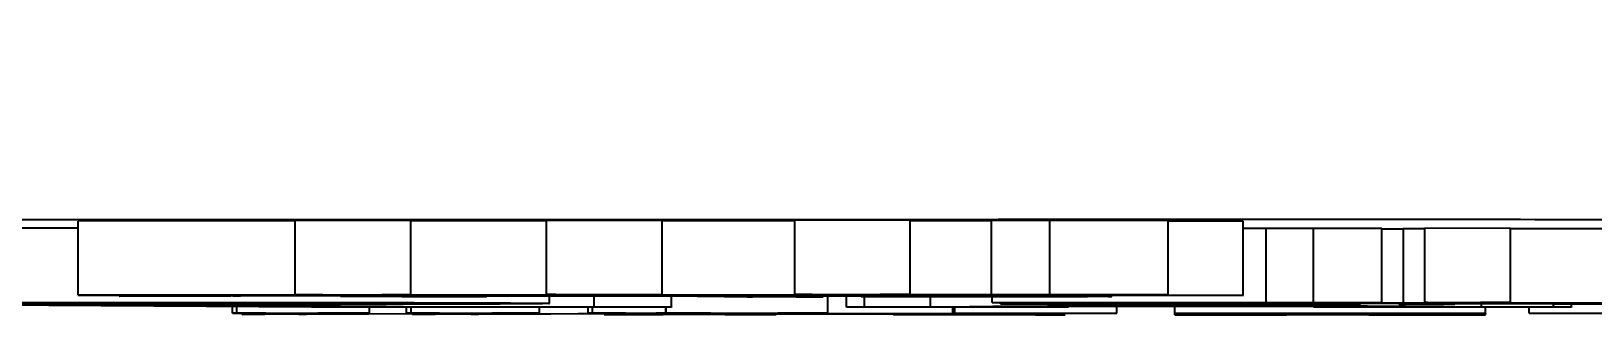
# Model space of a CAD drawing. Header units: millimetres. Extents: x 2642 to 4256, y 821 to 2003.
# Drawn here: x 3210.22 to 3231.29, y 1040.94 to 1044.77 of the extents above; entities that cross this region are included whole.
import ezdxf

# ---------------------------------------------------------------- set-up
doc = ezdxf.new("R2010")
doc.units = ezdxf.units.MM
doc.layers.add('AM_5', color=3, linetype='Continuous', lineweight=25)
doc.styles.add('SLDTEXTSTYLE1', font='txt.shx', dxfattribs={"width": 0.7, "bigfont": 'gbcbig.shx'})
doc.dimstyles.new('SLDDIMSTYLE12$0', dxfattribs={"dimtxt": 12, "dimasz": 10, "dimexe": 0, "dimexo": 0.0625, "dimgap": 0.875, "dimtad": 1, "dimdec": 1, "dimlfac": 1.8, "dimrnd": 1e-09, "dimzin": 12, "dimdsep": 46, "dimtxsty": 'SLDTEXTSTYLE1', "dimcen": 0.09, "dimdle": 8.16, "dimclrd": 3, "dimclre": 3, "dimadec": 0, "dimazin": 3, "dimtfac": 1, "dimtdec": 1, "dimtofl": 0, "dimtmove": 0, "dimatfit": 3, "dimfxl": 0, "dimfrac": 2, "dimtolj": 1, "dimlwd": 5, "dimlwe": 5, "dimarcsym": 0})

# ---------------------------------------------------------------- blocks, each defined once
blk = doc.blocks.new('*D16')
at = {"layer": 'AM_5', "color": 3, "lineweight": 5, "transparency": 16777216}
blk.add_line((3226.563, 1282.557), (3038.57, 1282.557), dxfattribs=at)
at = {"layer": 'AM_5', "color": 3, "linetype": 'Continuous', "lineweight": 5, "transparency": 16777216}
for p, q in [((3038.57, 1272.557), (3038.57, 1050.945)), ((3180.818, 1040.945), (3038.57, 1040.945))]:
    blk.add_line(p, q, dxfattribs=at)
at = {"layer": 'AM_5', "color": 3, "transparency": 16777216}
for points in [[(3036.903, 1272.557), (3040.236, 1272.557), (3038.57, 1282.557)], [(3036.903, 1050.945), (3040.236, 1050.945), (3038.57, 1040.945)]]:
    blk.add_solid(points, dxfattribs=at)
at = {"layer": 'Defpoints', "color": 0, "transparency": 16777216}
for p in [(3226.626, 1282.557), (3038.57, 1040.945), (3180.88, 1040.945)]:
    blk.add_point(p, dxfattribs=at)
at = {"layer": 'AM_5', "color": 0, "transparency": 16777216, "insert": (3031.695, 1108.227), "char_height": 12, "attachment_point": 5, "rotation": 90, "style": 'SLDTEXTSTYLE1'}
blk.add_mtext('\\A1;245', dxfattribs=at)

msp = doc.modelspace()

# ---------------------------------------------------------------- linework, layer by layer
at = {"color": 7, "linetype": 'Continuous', "lineweight": 25}
for p, q in [((3213.784, 1042.209), (3210.856, 1042.208)), ((3210.856, 1041.208), (3210.856, 1042.208)), ((3215.343, 1042.214), (3213.784, 1042.215)), ((3213.784, 1041.215), (3213.784, 1042.215)), ((3215.343, 1041.214), (3215.343, 1042.214)), ((3217.175, 1042.211), (3215.343, 1042.21)), ((3218.736, 1042.216), (3217.175, 1042.217)), ((3217.175, 1041.217), (3217.175, 1042.217)), ((3218.736, 1041.216), (3218.736, 1042.216)), ((3220.524, 1042.212), (3218.736, 1042.211)), ((3222.08, 1042.217), (3220.524, 1042.218)), ((3220.524, 1041.218), (3220.524, 1042.218)), ((3222.08, 1041.217), (3222.08, 1042.217)), ((3223.177, 1042.213), (3222.08, 1042.212)), ((3223.963, 1042.215), (3223.177, 1042.213)), ((3223.177, 1041.213), (3223.177, 1042.213)), ((3225.561, 1042.213), (3223.963, 1042.215)), ((3223.963, 1041.215), (3223.963, 1042.215)), ((3225.561, 1041.213), (3225.561, 1042.213)), ((3226.575, 1042.205), (3225.561, 1042.207)), ((3226.575, 1041.205), (3226.575, 1042.205)), ((3226.884, 1042.108), (3226.575, 1042.108)), ((3227.52, 1042.109), (3226.884, 1042.108)), ((3226.884, 1041.108), (3226.884, 1042.108)), ((3228.445, 1042.107), (3227.52, 1042.109)), ((3227.52, 1041.109), (3227.52, 1042.109)), ((3228.445, 1041.107), (3228.445, 1042.107)), ((3228.734, 1042.101), (3228.445, 1042.101)), ((3229.023, 1042.104), (3228.734, 1042.104)), ((3228.734, 1042.104), (3228.734, 1041.104)), ((3230.178, 1042.109), (3229.023, 1042.11)), ((3229.023, 1041.11), (3229.023, 1042.11)), ((3230.178, 1041.109), (3230.178, 1042.109)), ((3231.739, 1042.104), (3230.178, 1042.104)), ((3214.004, 1041.048), (3208.436, 1041.08)), ((3210.856, 1041.208), (3214.329, 1041.209)), ((3211.496, 1041.207), (3210.856, 1041.208)), ((3211.018, 1041.08), (3216.084, 1041.053)), ((3211.406, 1041.197), (3211.406, 1041.207)), ((3212.084, 1041.208), (3211.496, 1041.207)), ((3211.786, 1041.198), (3211.786, 1041.207)), ((3214.398, 1041.209), (3212.084, 1041.208)), ((3212.454, 1041.203), (3212.454, 1041.208)), ((3212.454, 1041.203), (3212.726, 1041.203)), ((3212.726, 1041.203), (3212.726, 1041.208)), ((3212.726, 1041.203), (3212.867, 1041.202)), ((3212.867, 1041.202), (3212.867, 1041.208)), ((3212.867, 1041.202), (3224.641, 1041.206)), ((3212.938, 1040.967), (3212.938, 1041.054)), ((3218.384, 1041.203), (3212.939, 1041.201)), ((3212.997, 1040.967), (3212.997, 1041.054)), ((3213.057, 1041.199), (3213.057, 1041.201)), ((3213.784, 1041.215), (3215.343, 1041.214)), ((3218.858, 1041.048), (3214.004, 1041.048)), ((3214.393, 1041.197), (3214.393, 1041.201)), ((3214.393, 1041.197), (3215.428, 1041.197)), ((3215.672, 1041.205), (3214.722, 1041.204)), ((3214.785, 1040.967), (3214.785, 1041.048)), ((3215.343, 1041.214), (3214.95, 1041.213)), ((3214.95, 1041.213), (3215.212, 1041.21)), ((3215.212, 1041.21), (3215.212, 1041.214)), ((3215.212, 1041.21), (3217.732, 1041.211)), ((3217.801, 1041.21), (3215.282, 1041.209)), ((3215.286, 1040.966), (3215.286, 1041.048)), ((3215.346, 1040.966), (3215.346, 1041.048)), ((3215.428, 1041.197), (3215.428, 1041.202)), ((3215.428, 1041.197), (3218.765, 1041.198)), ((3218.836, 1041.197), (3215.5, 1041.196)), ((3215.5, 1041.196), (3216.366, 1041.185)), ((3216.366, 1041.185), (3215.508, 1041.184)), ((3215.672, 1041.205), (3215.672, 1041.209)), ((3216.366, 1041.185), (3216.366, 1041.196)), ((3217.081, 1040.966), (3217.081, 1041.048)), ((3217.175, 1041.217), (3218.736, 1041.216)), ((3217.214, 1041.097), (3217.214, 1041.197)), ((3217.736, 1040.965), (3217.736, 1041.048)), ((3217.796, 1040.965), (3217.796, 1041.048)), ((3217.818, 1041.051), (3217.818, 1041.197)), ((3217.818, 1041.051), (3218.858, 1041.051)), ((3219.065, 1041.206), (3218.112, 1041.205)), ((3218.736, 1041.216), (3218.33, 1041.215)), ((3218.33, 1041.215), (3218.616, 1041.211)), ((3218.765, 1041.198), (3218.384, 1041.203)), ((3218.616, 1041.211), (3218.616, 1041.215)), ((3218.616, 1041.211), (3221.066, 1041.212)), ((3221.135, 1041.211), (3218.685, 1041.21)), ((3218.782, 1040.965), (3218.782, 1041.048)), ((3218.784, 1041.048), (3218.784, 1040.965)), ((3218.858, 1041.051), (3218.858, 1041.197)), ((3218.858, 1041.051), (3218.858, 1041.048)), ((3219.065, 1041.206), (3219.065, 1041.21)), ((3224.782, 1041.205), (3219.268, 1041.203)), ((3219.268, 1041.203), (3219.648, 1041.198)), ((3219.648, 1041.198), (3219.648, 1041.203)), ((3219.648, 1041.198), (3222.915, 1041.2)), ((3223.193, 1041.199), (3219.72, 1041.198)), ((3220.907, 1041.184), (3219.954, 1041.183)), ((3220.524, 1041.218), (3222.08, 1041.217)), ((3220.907, 1041.184), (3220.907, 1041.198)), ((3220.968, 1040.965), (3220.968, 1041.198)), ((3221.221, 1041.051), (3221.221, 1041.198)), ((3221.221, 1041.049), (3221.221, 1041.051)), ((3221.221, 1041.051), (3221.464, 1041.051)), ((3224.215, 1041.049), (3221.221, 1041.049)), ((3221.418, 1041.19), (3221.418, 1041.198)), ((3221.477, 1041.189), (3221.418, 1041.19)), ((3222.409, 1041.208), (3221.461, 1041.206)), ((3221.464, 1041.051), (3221.464, 1041.189)), ((3222.08, 1041.217), (3221.677, 1041.216)), ((3221.677, 1041.216), (3221.952, 1041.212)), ((3221.952, 1041.212), (3221.952, 1041.216)), ((3221.952, 1041.212), (3223.177, 1041.213)), ((3225.561, 1041.213), (3222.021, 1041.211)), ((3222.354, 1041.052), (3222.354, 1041.199)), ((3222.354, 1041.052), (3225.506, 1041.079)), ((3222.409, 1041.208), (3222.409, 1041.212)), ((3222.658, 1040.964), (3222.658, 1041.049)), ((3222.685, 1040.964), (3222.685, 1041.049)), ((3222.915, 1041.2), (3222.915, 1041.204)), ((3222.915, 1041.2), (3223.411, 1041.201)), ((3223.177, 1041.213), (3223.963, 1041.215)), ((3223.186, 1041.108), (3223.186, 1041.199)), ((3223.706, 1041.107), (3223.186, 1041.108)), ((3223.186, 1041.108), (3226.884, 1041.108)), ((3223.822, 1041.191), (3223.193, 1041.199)), ((3223.972, 1041.06), (3223.244, 1041.054)), ((3223.301, 1041.09), (3223.301, 1041.108)), ((3223.937, 1041.087), (3223.301, 1041.09)), ((3223.411, 1041.201), (3223.411, 1041.205)), ((3223.411, 1041.201), (3224.654, 1041.2)), ((3223.417, 1041.1), (3223.417, 1041.107)), ((3223.937, 1041.099), (3223.417, 1041.1)), ((3223.417, 1041.1), (3225.382, 1041.1)), ((3223.963, 1041.215), (3225.561, 1041.213)), ((3227.607, 1041.06), (3223.972, 1041.06)), ((3223.972, 1041.051), (3223.972, 1041.06)), ((3223.972, 1041.051), (3224.215, 1041.051)), ((3224.654, 1041.2), (3224.122, 1041.199)), ((3224.122, 1041.199), (3224.752, 1041.191)), ((3225.83, 1041.076), (3224.134, 1041.062)), ((3224.134, 1041.062), (3227.526, 1041.062)), ((3224.169, 1041.201), (3224.782, 1041.205)), ((3224.169, 1041.201), (3224.169, 1041.205)), ((3224.4, 1041.201), (3224.169, 1041.201)), ((3224.215, 1041.051), (3224.215, 1041.06)), ((3224.215, 1041.051), (3224.215, 1041.049)), ((3224.641, 1041.206), (3224.641, 1041.212)), ((3224.641, 1041.206), (3225.124, 1041.208)), ((3224.752, 1041.191), (3224.752, 1041.205)), ((3224.798, 1041.19), (3224.798, 1041.212)), ((3224.869, 1040.964), (3224.869, 1041.06)), ((3225.382, 1041.107), (3225.093, 1041.107)), ((3225.124, 1041.208), (3225.124, 1041.213)), ((3225.124, 1041.208), (3226.575, 1041.205)), ((3225.382, 1041.099), (3225.324, 1041.099)), ((3225.382, 1041.1), (3225.382, 1041.107)), ((3225.382, 1041.091), (3225.382, 1041.099)), ((3225.506, 1041.079), (3226.717, 1041.08)), ((3225.653, 1040.964), (3225.653, 1041.06)), ((3225.911, 1041.076), (3225.83, 1041.076)), ((3227.526, 1041.062), (3225.911, 1041.076)), ((3228.445, 1041.107), (3226.133, 1041.107)), ((3226.133, 1041.107), (3226.133, 1041.1)), ((3226.133, 1041.1), (3226.769, 1041.1)), ((3228.098, 1041.099), (3226.133, 1041.099)), ((3226.133, 1041.099), (3226.133, 1041.092)), ((3226.133, 1041.092), (3228.098, 1041.093)), ((3226.717, 1041.08), (3226.717, 1041.099)), ((3226.717, 1041.08), (3229.788, 1041.053)), ((3226.769, 1041.1), (3226.769, 1041.107)), ((3226.769, 1041.1), (3227.289, 1041.101)), ((3226.884, 1041.108), (3227.52, 1041.109)), ((3227.289, 1041.101), (3227.289, 1041.107)), ((3227.289, 1041.101), (3228.098, 1041.099)), ((3227.52, 1041.109), (3228.445, 1041.107)), ((3227.523, 1041.051), (3227.523, 1041.06)), ((3227.523, 1041.049), (3227.523, 1041.051)), ((3227.523, 1041.051), (3227.847, 1041.051)), ((3231.002, 1041.049), (3227.523, 1041.049)), ((3228.413, 1041.053), (3227.607, 1041.06)), ((3227.847, 1041.051), (3227.847, 1041.058)), ((3228.098, 1041.101), (3228.098, 1041.107)), ((3228.618, 1041.099), (3228.098, 1041.101)), ((3228.098, 1041.101), (3235.091, 1041.101)), ((3228.098, 1041.099), (3228.098, 1041.101)), ((3228.098, 1041.093), (3228.098, 1041.099)), ((3228.098, 1041.093), (3228.156, 1041.093)), ((3228.156, 1041.1), (3228.156, 1041.093)), ((3228.734, 1041.094), (3228.676, 1041.097)), ((3228.676, 1041.097), (3229.427, 1041.096)), ((3228.676, 1041.083), (3228.676, 1041.097)), ((3228.676, 1041.083), (3228.734, 1041.086)), ((3229.427, 1041.084), (3228.676, 1041.083)), ((3229.427, 1041.102), (3228.734, 1041.104)), ((3228.734, 1041.104), (3229.08, 1041.104)), ((3228.734, 1041.086), (3228.734, 1041.094)), ((3229.023, 1041.11), (3230.178, 1041.109)), ((3229.89, 1041.103), (3229.427, 1041.102)), ((3229.427, 1041.096), (3229.427, 1041.102)), ((3229.427, 1041.096), (3231.103, 1041.096)), ((3230.756, 1041.096), (3229.427, 1041.096)), ((3229.427, 1041.096), (3229.427, 1041.084)), ((3230.178, 1041.109), (3229.774, 1041.108)), ((3229.774, 1041.108), (3229.774, 1041.104)), ((3229.774, 1041.104), (3231.797, 1041.104)), ((3229.788, 1041.053), (3229.788, 1041.096)), ((3229.844, 1040.964), (3229.844, 1041.049)), ((3234.744, 1041.103), (3229.89, 1041.103)), ((3231.392, 1041.1), (3230.005, 1041.1)), ((3230.433, 1040.964), (3230.433, 1041.049)), ((3230.756, 1041.085), (3230.756, 1041.096)), ((3231.45, 1041.086), (3230.756, 1041.085)), ((3230.759, 1041.051), (3230.759, 1041.085)), ((3230.759, 1041.051), (3231.002, 1041.051)), ((3231.002, 1041.051), (3231.002, 1041.086)), ((3231.002, 1041.051), (3231.002, 1041.049)), ((3231.103, 1041.096), (3231.392, 1041.1)), ((3231.103, 1041.096), (3231.103, 1041.1)), ((3212.938, 1040.967), (3212.997, 1040.967)), ((3213.142, 1040.967), (3212.938, 1040.967)), ((3212.997, 1040.967), (3214.785, 1040.967)), ((3213.067, 1040.948), (3213.067, 1040.967)), ((3213.067, 1040.948), (3213.371, 1040.966)), ((3213.373, 1040.948), (3213.067, 1040.948)), ((3215.479, 1040.959), (3213.373, 1040.948)), ((3214.086, 1040.965), (3213.831, 1040.953)), ((3213.831, 1040.953), (3213.934, 1040.953)), ((3213.934, 1040.953), (3215.61, 1040.962)), ((3213.934, 1040.953), (3213.934, 1040.958)), ((3214.725, 1040.966), (3214.571, 1040.966)), ((3214.785, 1040.967), (3214.725, 1040.966)), ((3215.44, 1040.966), (3215.286, 1040.966)), ((3215.286, 1040.966), (3215.346, 1040.966)), ((3215.346, 1040.966), (3217.081, 1040.966)), ((3215.365, 1040.947), (3215.581, 1040.959)), ((3215.365, 1040.947), (3215.365, 1040.958)), ((3215.671, 1040.947), (3215.365, 1040.947)), ((3215.581, 1040.959), (3215.479, 1040.959)), ((3215.61, 1040.962), (3215.719, 1040.965)), ((3218.568, 1040.963), (3215.671, 1040.947)), ((3216.434, 1040.964), (3216.159, 1040.952)), ((3216.159, 1040.952), (3216.261, 1040.952)), ((3216.261, 1040.952), (3218.202, 1040.963)), ((3216.261, 1040.952), (3216.261, 1040.957)), ((3217.022, 1040.965), (3216.869, 1040.965)), ((3217.081, 1040.966), (3217.022, 1040.965)), ((3217.89, 1040.965), (3217.736, 1040.965)), ((3217.736, 1040.965), (3217.796, 1040.965)), ((3217.796, 1040.965), (3218.782, 1040.965)), ((3217.953, 1040.946), (3217.953, 1040.96)), ((3217.953, 1040.946), (3217.982, 1040.947)), ((3220.242, 1040.945), (3217.953, 1040.946)), ((3217.982, 1040.947), (3217.982, 1040.96)), ((3217.982, 1040.947), (3218.242, 1040.947)), ((3218.202, 1040.963), (3218.249, 1040.964)), ((3218.242, 1040.947), (3218.242, 1040.961)), ((3218.747, 1040.947), (3219.396, 1040.963)), ((3218.782, 1040.965), (3218.784, 1040.965)), ((3218.784, 1040.965), (3220.968, 1040.965)), ((3219.268, 1040.964), (3219.063, 1040.964)), ((3219.27, 1040.964), (3219.268, 1040.964)), ((3219.911, 1040.955), (3219.579, 1040.947)), ((3219.579, 1040.947), (3219.584, 1040.947)), ((3222.979, 1040.955), (3219.911, 1040.955)), ((3220.228, 1040.963), (3219.938, 1040.956)), ((3219.938, 1040.956), (3223.006, 1040.955)), ((3220.011, 1040.946), (3220.011, 1040.955)), ((3220.011, 1040.946), (3220.271, 1040.946)), ((3220.271, 1040.946), (3220.242, 1040.945)), ((3220.271, 1040.946), (3220.271, 1040.955)), ((3220.941, 1040.964), (3220.733, 1040.964)), ((3220.968, 1040.965), (3220.941, 1040.964)), ((3221.854, 1040.945), (3221.854, 1040.955)), ((3221.854, 1040.945), (3221.883, 1040.946)), ((3224.143, 1040.945), (3221.854, 1040.945)), ((3221.883, 1040.946), (3221.883, 1040.955)), ((3221.883, 1040.946), (3222.143, 1040.946)), ((3222.143, 1040.946), (3222.143, 1040.955)), ((3222.648, 1040.947), (3222.979, 1040.955)), ((3222.648, 1040.947), (3222.648, 1040.955)), ((3222.866, 1040.963), (3222.658, 1040.964)), ((3222.658, 1040.964), (3222.685, 1040.964)), ((3222.685, 1040.964), (3224.869, 1040.964)), ((3223.006, 1040.955), (3223.297, 1040.963)), ((3224.129, 1040.962), (3223.48, 1040.946)), ((3223.48, 1040.946), (3223.485, 1040.946)), ((3223.912, 1040.945), (3223.912, 1040.957)), ((3223.912, 1040.945), (3224.172, 1040.945)), ((3224.172, 1040.945), (3224.143, 1040.945)), ((3224.842, 1040.963), (3224.634, 1040.963)), ((3224.869, 1040.964), (3224.842, 1040.963)), ((3225.653, 1040.963), (3225.653, 1040.964)), ((3225.653, 1040.964), (3229.844, 1040.964)), ((3226.849, 1040.963), (3225.653, 1040.963)), ((3225.653, 1040.945), (3225.653, 1040.963)), ((3229.844, 1040.945), (3225.653, 1040.945)), ((3225.653, 1040.945), (3225.653, 1040.945)), ((3225.653, 1040.945), (3226.849, 1040.945)), ((3226.849, 1040.945), (3226.849, 1040.963)), ((3227.317, 1040.946), (3227.317, 1040.962)), ((3228.18, 1040.962), (3228.18, 1040.946)), ((3229.844, 1040.963), (3228.648, 1040.963)), ((3228.648, 1040.945), (3228.648, 1040.963)), ((3228.648, 1040.945), (3229.844, 1040.945)), ((3229.844, 1040.964), (3229.844, 1040.963)), ((3229.844, 1040.945), (3229.844, 1040.963)), ((3229.844, 1040.945), (3229.844, 1040.945)), ((3230.47, 1040.963), (3230.433, 1040.964)), ((3230.433, 1040.964), (3232.854, 1040.964)), ((3230.778, 1040.963), (3230.47, 1040.963)), ((3232.142, 1040.947), (3231.29, 1040.963))]:
    msp.add_line(p, q, dxfattribs=at)
for points, knots in [([(3158.344, 1042.088), (3158.392, 1042.091), (3158.498, 1042.099), (3159.368, 1042.112), (3160.849, 1042.126), (3163.024, 1042.139), (3165.855, 1042.153), (3169.369, 1042.165), (3173.523, 1042.178), (3178.266, 1042.189), (3183.528, 1042.199), (3189.219, 1042.208), (3195.242, 1042.215), (3201.465, 1042.221), (3207.831, 1042.226), (3214.183, 1042.229), (3220.522, 1042.231), (3226.789, 1042.232), (3233.057, 1042.231), (3239.395, 1042.229), (3245.748, 1042.226), (3252.114, 1042.221), (3258.337, 1042.215), (3264.36, 1042.208), (3270.051, 1042.199), (3275.313, 1042.189), (3280.056, 1042.178), (3284.21, 1042.165), (3287.724, 1042.153), (3290.555, 1042.139), (3292.73, 1042.126), (3294.211, 1042.112), (3295.083, 1042.099), (3295.189, 1042.091), (3295.237, 1042.088)], [0, 0, 0, 0, 0.023828, 0.053273, 0.084485, 0.115699, 0.147957, 0.180726, 0.213842, 0.247136, 0.28043, 0.313546, 0.346314, 0.378573, 0.409785, 0.440999, 0.470442, 0.499888, 0.529332, 0.558778, 0.58999, 0.621203, 0.653462, 0.68623, 0.719347, 0.752641, 0.785934, 0.819051, 0.851819, 0.884078, 0.915289, 0.946503, 0.975948, 1, 1, 1, 1]), ([(3210.856, 1042.112), (3210.749, 1042.112), (3210.329, 1042.112), (3209.888, 1042.112), (3209.56, 1042.112)], [0, 0, 0, 0, 0.254888, 1, 1, 1, 1]), ([(3207.936, 1041.11), (3208.605, 1041.11), (3209.95, 1041.11), (3211.759, 1041.108), (3213.079, 1041.106), (3214.002, 1041.102), (3214.309, 1041.099), (3214.332, 1041.097), (3214.338, 1041.096)], [0, 0, 0, 0, 0.196061, 0.394111, 0.547436, 0.700125, 0.928087, 1, 1, 1, 1]), ([(3214.338, 1041.096), (3214.307, 1041.095), (3214.246, 1041.092), (3213.563, 1041.088), (3212.216, 1041.085), (3210.531, 1041.083), (3209.183, 1041.083), (3208.405, 1041.083), (3208.282, 1041.083)], [0, 0, 0, 0, 0.200351, 0.402646, 0.59747, 0.766762, 0.96323, 1, 1, 1, 1]), ([(3208.886, 1041.112), (3209.554, 1041.112), (3210.789, 1041.112), (3212.557, 1041.111), (3214.22, 1041.11), (3215.739, 1041.107), (3216.884, 1041.103), (3217.192, 1041.1), (3217.211, 1041.098), (3217.214, 1041.097)], [0, 0, 0, 0, 0.160365, 0.296332, 0.431737, 0.589347, 0.747826, 0.949128, 1, 1, 1, 1]), ([(3217.214, 1041.097), (3217.188, 1041.096), (3217.127, 1041.092), (3216.343, 1041.088), (3214.632, 1041.084), (3212.783, 1041.081), (3211.504, 1041.081), (3211.018, 1041.08)], [0, 0, 0, 0, 0.183074, 0.416875, 0.642834, 0.864166, 1, 1, 1, 1]), ([(3211.406, 1041.197), (3211.41, 1041.197), (3211.422, 1041.198), (3211.592, 1041.198), (3211.725, 1041.198), (3211.786, 1041.198)], [0, 0, 0, 0, 0.206018, 0.636041, 1, 1, 1, 1]), ([(3212.102, 1041.196), (3212.021, 1041.196), (3211.871, 1041.196), (3211.661, 1041.196), (3211.52, 1041.197), (3211.429, 1041.197), (3211.411, 1041.197), (3211.406, 1041.197)], [0, 0, 0, 0, 0.281585, 0.522569, 0.762523, 0.925805, 1, 1, 1, 1]), ([(3211.786, 1041.198), (3211.913, 1041.199), (3212.255, 1041.2), (3212.401, 1041.202), (3212.439, 1041.203), (3212.454, 1041.203)], [0, 0, 0, 0, 0.268239, 0.722981, 1, 1, 1, 1]), ([(3213.009, 1041.198), (3212.982, 1041.198), (3212.929, 1041.197), (3212.664, 1041.197), (3212.394, 1041.197), (3212.156, 1041.196), (3212.102, 1041.196)], [0, 0, 0, 0, 0.194719, 0.390632, 0.863045, 1, 1, 1, 1]), ([(3212.939, 1041.201), (3212.993, 1041.2), (3213.062, 1041.2), (3213.04, 1041.199), (3213.035, 1041.199)], [0, 0, 0, 0, 0.784657, 1, 1, 1, 1]), ([(3214.329, 1041.209), (3214.27, 1041.21), (3214.16, 1041.211), (3213.981, 1041.213), (3213.85, 1041.215), (3213.784, 1041.215)], [0, 0, 0, 0, 0.361759, 0.680808, 1, 1, 1, 1]), ([(3215.508, 1041.184), (3215.415, 1041.185), (3215.229, 1041.188), (3214.871, 1041.193), (3214.564, 1041.196), (3214.393, 1041.197)], [0, 0, 0, 0, 0.307881, 0.615778, 1, 1, 1, 1]), ([(3214.722, 1041.204), (3214.684, 1041.204), (3214.623, 1041.206), (3214.507, 1041.207), (3214.434, 1041.208), (3214.398, 1041.209)], [0, 0, 0, 0, 0.437947, 0.718933, 1, 1, 1, 1]), ([(3215.282, 1041.209), (3215.312, 1041.209), (3215.373, 1041.208), (3215.496, 1041.207), (3215.604, 1041.206), (3215.672, 1041.205)], [0, 0, 0, 0, 0.267337, 0.534687, 1, 1, 1, 1]), ([(3216.084, 1041.053), (3216.255, 1041.053), (3216.519, 1041.052), (3217.192, 1041.051), (3217.597, 1041.051), (3217.818, 1041.051)], [0, 0, 0, 0, 0.454509, 0.703285, 1, 1, 1, 1]), ([(3217.732, 1041.211), (3217.674, 1041.211), (3217.562, 1041.213), (3217.377, 1041.215), (3217.242, 1041.216), (3217.175, 1041.217)], [0, 0, 0, 0, 0.353076, 0.676475, 1, 1, 1, 1]), ([(3218.112, 1041.205), (3218.069, 1041.206), (3218.004, 1041.207), (3217.892, 1041.209), (3217.831, 1041.209), (3217.801, 1041.21)], [0, 0, 0, 0, 0.499817, 0.749886, 1, 1, 1, 1]), ([(3218.685, 1041.21), (3218.715, 1041.21), (3218.776, 1041.209), (3218.893, 1041.208), (3218.999, 1041.207), (3219.065, 1041.206)], [0, 0, 0, 0, 0.278089, 0.556193, 1, 1, 1, 1]), ([(3219.954, 1041.183), (3219.856, 1041.184), (3219.662, 1041.187), (3219.279, 1041.192), (3219.001, 1041.195), (3218.836, 1041.197)], [0, 0, 0, 0, 0.289421, 0.578839, 1, 1, 1, 1]), ([(3219.72, 1041.198), (3219.836, 1041.196), (3220.067, 1041.193), (3220.444, 1041.189), (3220.742, 1041.186), (3220.907, 1041.184)], [0, 0, 0, 0, 0.3079389, 0.6158743, 1, 1, 1, 1]), ([(3221.066, 1041.212), (3221.007, 1041.213), (3220.897, 1041.214), (3220.717, 1041.216), (3220.588, 1041.217), (3220.524, 1041.218)], [0, 0, 0, 0, 0.361832, 0.680859, 1, 1, 1, 1]), ([(3221.461, 1041.206), (3221.421, 1041.207), (3221.356, 1041.208), (3221.241, 1041.21), (3221.171, 1041.211), (3221.135, 1041.211)], [0, 0, 0, 0, 0.437841, 0.718884, 1, 1, 1, 1]), ([(3221.418, 1041.19), (3221.751, 1041.19), (3222.324, 1041.19), (3222.979, 1041.19), (3223.382, 1041.19), (3223.59, 1041.19), (3223.732, 1041.19), (3223.81, 1041.19), (3223.841, 1041.191), (3223.829, 1041.191), (3223.822, 1041.191)], [0, 0, 0, 0, 0.358025, 0.615683, 0.704922, 0.795041, 0.841826, 0.888488, 0.9407, 1, 1, 1, 1]), ([(3221.464, 1041.051), (3221.587, 1041.051), (3221.797, 1041.051), (3222.054, 1041.051), (3222.238, 1041.052), (3222.313, 1041.052), (3222.345, 1041.052), (3222.354, 1041.052)], [0, 0, 0, 0, 0.268165, 0.456817, 0.645375, 0.906381, 1, 1, 1, 1]), ([(3223.688, 1041.187), (3223.657, 1041.187), (3223.593, 1041.187), (3223.235, 1041.188), (3222.528, 1041.188), (3221.873, 1041.189), (3221.477, 1041.189)], [0, 0, 0, 0, 0.10724, 0.21472, 0.525104, 1, 1, 1, 1]), ([(3222.021, 1041.211), (3222.051, 1041.211), (3222.109, 1041.21), (3222.232, 1041.209), (3222.34, 1041.208), (3222.409, 1041.208)], [0, 0, 0, 0, 0.267397, 0.53481, 1, 1, 1, 1]), ([(3223.244, 1041.054), (3223.233, 1041.054), (3223.212, 1041.054), (3223.179, 1041.053), (3223.169, 1041.053), (3223.163, 1041.053)], [0, 0, 0, 0, 0.2502199, 0.5005081, 1, 1, 1, 1]), ([(3223.163, 1041.053), (3223.172, 1041.052), (3223.186, 1041.052), (3223.264, 1041.051), (3223.361, 1041.051), (3223.515, 1041.051), (3223.726, 1041.051), (3223.887, 1041.051), (3223.972, 1041.051)], [0, 0, 0, 0, 0.284135, 0.450473, 0.560568, 0.671794, 0.825494, 1, 1, 1, 1]), ([(3223.301, 1041.09), (3223.65, 1041.09), (3224.173, 1041.09), (3224.865, 1041.091), (3225.209, 1041.091), (3225.382, 1041.091)], [0, 0, 0, 0, 0.499885, 0.749929, 1, 1, 1, 1]), ([(3224.752, 1041.191), (3224.778, 1041.191), (3224.83, 1041.19), (3224.689, 1041.189), (3224.33, 1041.188), (3223.941, 1041.187), (3223.688, 1041.187)], [0, 0, 0, 0, 0.211302, 0.416468, 0.621501, 1, 1, 1, 1]), ([(3225.093, 1041.107), (3224.926, 1041.107), (3224.61, 1041.107), (3224.145, 1041.107), (3223.853, 1041.107), (3223.706, 1041.107)], [0, 0, 0, 0, 0.35686, 0.67714, 1, 1, 1, 1]), ([(3225.324, 1041.099), (3225.157, 1041.099), (3224.841, 1041.099), (3224.376, 1041.099), (3224.084, 1041.099), (3223.937, 1041.099)], [0, 0, 0, 0, 0.35686, 0.67714, 1, 1, 1, 1]), ([(3228.156, 1041.093), (3227.559, 1041.092), (3226.539, 1041.091), (3225.074, 1041.089), (3224.318, 1041.088), (3223.937, 1041.087)], [0, 0, 0, 0, 0.41234, 0.704495, 1, 1, 1, 1]), ([(3226.575, 1041.205), (3226.358, 1041.205), (3225.883, 1041.205), (3225.151, 1041.203), (3224.692, 1041.202), (3224.4, 1041.201)], [0, 0, 0, 0, 0.234297, 0.511813, 1, 1, 1, 1]), ([(3227.847, 1041.051), (3227.933, 1041.051), (3228.074, 1041.051), (3228.242, 1041.051), (3228.35, 1041.051), (3228.423, 1041.051), (3228.474, 1041.051), (3228.487, 1041.052), (3228.494, 1041.052)], [0, 0, 0, 0, 0.25713, 0.418126, 0.515419, 0.613557, 0.771961, 1, 1, 1, 1]), ([(3228.494, 1041.052), (3228.493, 1041.052), (3228.49, 1041.052), (3228.475, 1041.053), (3228.438, 1041.053), (3228.413, 1041.053)], [0, 0, 0, 0, 0.25103, 0.502225, 1, 1, 1, 1]), ([(3230.005, 1041.1), (3229.838, 1041.1), (3229.522, 1041.1), (3229.057, 1041.1), (3228.765, 1041.099), (3228.618, 1041.099)], [0, 0, 0, 0, 0.35686, 0.67714, 1, 1, 1, 1]), ([(3229.079, 1041.105), (3229.077, 1041.105), (3229.075, 1041.106), (3229.059, 1041.108), (3229.035, 1041.109), (3229.023, 1041.11)], [0, 0, 0, 0, 0.333361, 0.666606, 1, 1, 1, 1]), ([(3229.788, 1041.053), (3229.83, 1041.052), (3229.914, 1041.052), (3230.1, 1041.051), (3230.361, 1041.051), (3230.587, 1041.051), (3230.722, 1041.051), (3230.759, 1041.051)], [0, 0, 0, 0, 0.25387, 0.509596, 0.715202, 0.920342, 1, 1, 1, 1]), ([(3213.371, 1040.966), (3213.383, 1040.966), (3213.399, 1040.966), (3213.351, 1040.966), (3213.293, 1040.966), (3213.218, 1040.966), (3213.166, 1040.966), (3213.142, 1040.967)], [0, 0, 0, 0, 0.409045, 0.568709, 0.729731, 0.871998, 1, 1, 1, 1]), ([(3214.571, 1040.966), (3214.507, 1040.966), (3214.407, 1040.966), (3214.275, 1040.966), (3214.187, 1040.966), (3214.12, 1040.966), (3214.098, 1040.965), (3214.086, 1040.965)], [0, 0, 0, 0, 0.286948, 0.445283, 0.603611, 0.766841, 1, 1, 1, 1]), ([(3215.719, 1040.965), (3215.726, 1040.965), (3215.738, 1040.965), (3215.681, 1040.965), (3215.584, 1040.965), (3215.485, 1040.966), (3215.44, 1040.966)], [0, 0, 0, 0, 0.280717, 0.477013, 0.764436, 1, 1, 1, 1]), ([(3216.869, 1040.965), (3216.823, 1040.965), (3216.746, 1040.965), (3216.639, 1040.965), (3216.563, 1040.965), (3216.49, 1040.965), (3216.455, 1040.964), (3216.438, 1040.964), (3216.434, 1040.964)], [0, 0, 0, 0, 0.219728, 0.360437, 0.501962, 0.629609, 0.910972, 1, 1, 1, 1]), ([(3218.244, 1040.964), (3218.244, 1040.964), (3218.242, 1040.964), (3218.2, 1040.964), (3218.121, 1040.964), (3218.015, 1040.964), (3217.931, 1040.965), (3217.89, 1040.965)], [0, 0, 0, 0, 0.063168, 0.286153, 0.501453, 0.758451, 1, 1, 1, 1]), ([(3218.242, 1040.947), (3218.335, 1040.947), (3218.464, 1040.947), (3218.614, 1040.947), (3218.689, 1040.947), (3218.733, 1040.947), (3218.743, 1040.947), (3218.747, 1040.947)], [0, 0, 0, 0, 0.3758207, 0.5238074, 0.6720575, 0.8532035, 1, 1, 1, 1]), ([(3219.063, 1040.964), (3219.007, 1040.964), (3218.901, 1040.964), (3218.755, 1040.964), (3218.642, 1040.964), (3218.593, 1040.963), (3218.568, 1040.963)], [0, 0, 0, 0, 0.2469872, 0.468153, 0.7284619, 1, 1, 1, 1]), ([(3219.396, 1040.963), (3219.396, 1040.963), (3219.398, 1040.964), (3219.367, 1040.964), (3219.315, 1040.964), (3219.28, 1040.964), (3219.27, 1040.964)], [0, 0, 0, 0, 0.177122, 0.589108, 0.884827, 1, 1, 1, 1]), ([(3219.59, 1040.947), (3219.603, 1040.947), (3219.629, 1040.947), (3219.713, 1040.946), (3219.84, 1040.946), (3219.947, 1040.946), (3220.011, 1040.946)], [0, 0, 0, 0, 0.204883, 0.408937, 0.643499, 1, 1, 1, 1]), ([(3220.733, 1040.964), (3220.664, 1040.964), (3220.548, 1040.964), (3220.405, 1040.964), (3220.313, 1040.964), (3220.25, 1040.963), (3220.236, 1040.963), (3220.228, 1040.963)], [0, 0, 0, 0, 0.290077, 0.48445, 0.638173, 0.79153, 1, 1, 1, 1]), ([(3222.143, 1040.946), (3222.236, 1040.946), (3222.365, 1040.946), (3222.515, 1040.946), (3222.59, 1040.946), (3222.634, 1040.946), (3222.644, 1040.947), (3222.648, 1040.947)], [0, 0, 0, 0, 0.375821, 0.523807, 0.672057, 0.853203, 1, 1, 1, 1]), ([(3223.294, 1040.963), (3223.294, 1040.963), (3223.296, 1040.963), (3223.257, 1040.963), (3223.195, 1040.963), (3223.08, 1040.963), (3222.965, 1040.963), (3222.882, 1040.963), (3222.866, 1040.963)], [0, 0, 0, 0, 0.132198, 0.30903, 0.458399, 0.607839, 0.921168, 1, 1, 1, 1]), ([(3223.491, 1040.946), (3223.504, 1040.946), (3223.53, 1040.946), (3223.614, 1040.946), (3223.741, 1040.946), (3223.848, 1040.945), (3223.912, 1040.945)], [0, 0, 0, 0, 0.204883, 0.408937, 0.643499, 1, 1, 1, 1]), ([(3224.634, 1040.963), (3224.565, 1040.963), (3224.449, 1040.963), (3224.306, 1040.963), (3224.214, 1040.963), (3224.151, 1040.963), (3224.137, 1040.962), (3224.129, 1040.962)], [0, 0, 0, 0, 0.290077, 0.48445, 0.638173, 0.79153, 1, 1, 1, 1]), ([(3227.317, 1040.962), (3227.314, 1040.962), (3227.309, 1040.962), (3227.25, 1040.963), (3227.172, 1040.963), (3227.036, 1040.963), (3226.925, 1040.963), (3226.849, 1040.963)], [0, 0, 0, 0, 0.250411, 0.398556, 0.54744, 0.686236, 1, 1, 1, 1]), ([(3226.849, 1040.945), (3226.938, 1040.945), (3227.063, 1040.945), (3227.205, 1040.946), (3227.278, 1040.946), (3227.313, 1040.946), (3227.316, 1040.946), (3227.317, 1040.946)], [0, 0, 0, 0, 0.364031, 0.510061, 0.655864, 0.843841, 1, 1, 1, 1]), ([(3228.648, 1040.963), (3228.578, 1040.963), (3228.461, 1040.963), (3228.324, 1040.963), (3228.239, 1040.963), (3228.187, 1040.962), (3228.183, 1040.962), (3228.18, 1040.962)], [0, 0, 0, 0, 0.2944044, 0.4877252, 0.6436082, 0.7993468, 1, 1, 1, 1]), ([(3228.18, 1040.946), (3228.183, 1040.946), (3228.189, 1040.946), (3228.246, 1040.946), (3228.341, 1040.945), (3228.48, 1040.945), (3228.588, 1040.945), (3228.648, 1040.945)], [0, 0, 0, 0, 0.210223, 0.375759, 0.542534, 0.746796, 1, 1, 1, 1]), ([(3231.29, 1040.963), (3231.277, 1040.963), (3231.258, 1040.963), (3231.176, 1040.963), (3231.081, 1040.963), (3230.943, 1040.963), (3230.839, 1040.963), (3230.778, 1040.963)], [0, 0, 0, 0, 0.282665, 0.424863, 0.567605, 0.744514, 1, 1, 1, 1])]:
    msp.add_open_spline(points, degree=3, knots=knots, dxfattribs=at)

# ---------------------------------------------------------------- dimensions: what is measured, and where the dimension line sits
at = {"layer": 'AM_5'}
dim = msp.add_linear_dim(base=(3038.57, 1040.945), p1=(3226.626, 1282.557), p2=(3180.88, 1040.945), angle=90, text='245', dimstyle='SLDDIMSTYLE12$0', override={"dimlfac": 1}, dxfattribs=at)
dim.commit()
dim.dimension.update_dxf_attribs({"geometry": '*D16', "text_midpoint": (3038.57, 1108.227), "dimtype": 160})

doc.saveas('drawing.dxf')
